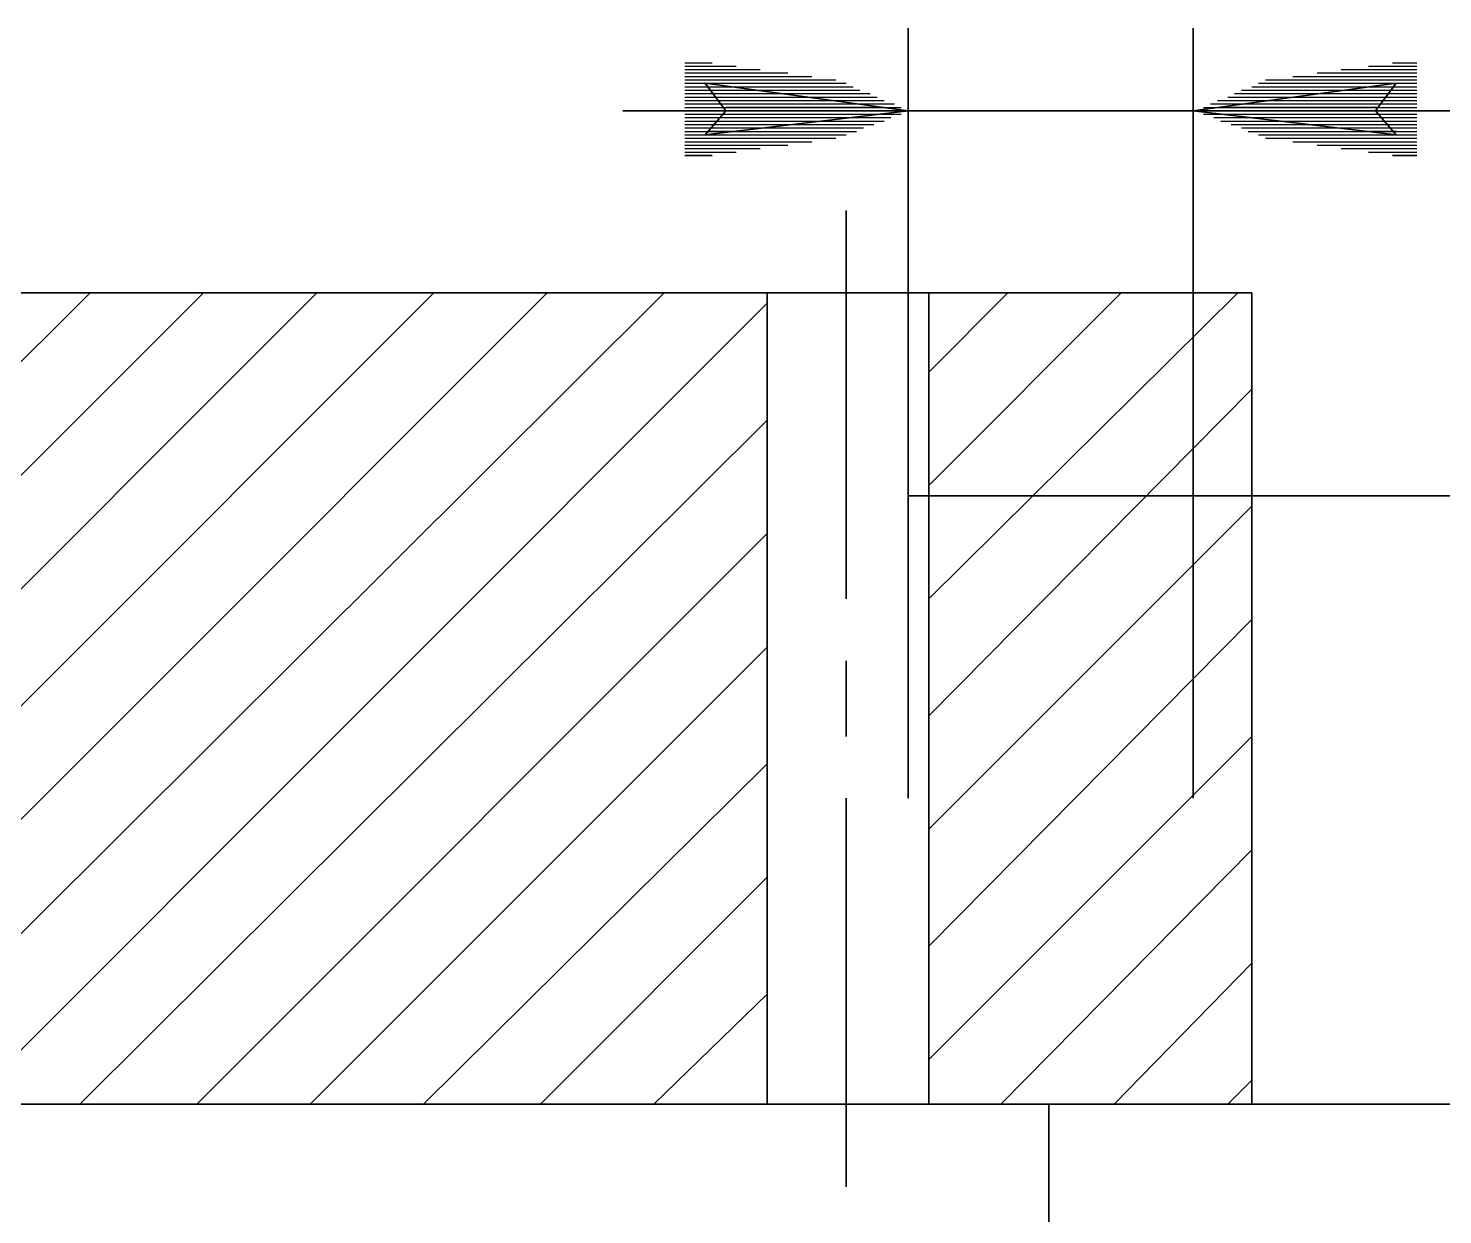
# Model space of a CAD drawing. Extents: x 1 to 210, y 1 to 298.
# Drawn here: x 146.39 to 181.23, y 153.06 to 182.29 of the extents above; entities that cross this region are included whole.
import ezdxf

# ---------------------------------------------------------------- set-up
doc = ezdxf.new("R2010")
doc.units = 0

msp = doc.modelspace()

# ---------------------------------------------------------------- linework, layer by layer
at = {"layer": 'P02838'}
msp.add_lwpolyline([(164.591999, 155.786658), (123.613331, 155.786658), (164.591999, 155.786658)], dxfattribs=at)
at = {"layer": 'P02839'}
msp.add_lwpolyline([(168.571332, 155.786658), (168.571332, 175.767997), (168.571332, 155.786658)], dxfattribs=at)
at = {"layer": 'P02842'}
msp.add_lwpolyline([(176.529998, 155.786658), (176.529998, 175.767997), (176.529998, 155.786658)], dxfattribs=at)
at = {"layer": 'P02843'}
msp.add_lwpolyline([(176.529998, 175.767997), (168.571332, 175.767997), (176.529998, 175.767997)], dxfattribs=at)
at = {"layer": 'P02847'}
msp.add_lwpolyline([(164.591999, 155.786658), (164.591999, 175.767997), (164.591999, 155.786658)], dxfattribs=at)
at = {"layer": 'P02848'}
msp.add_lwpolyline([(176.529998, 155.786658), (168.571332, 155.786658), (176.529998, 155.786658)], dxfattribs=at)
at = {"layer": 'P02849'}
msp.add_lwpolyline([(164.591999, 175.767997), (123.613331, 175.767997), (164.591999, 175.767997)], dxfattribs=at)
at = {"layer": 'P02851'}
msp.add_lwpolyline([(168.571332, 175.767997), (164.591999, 175.767997), (168.571332, 175.767997)], dxfattribs=at)
at = {"layer": 'P02854'}
msp.add_lwpolyline([(168.571332, 155.786658), (164.591999, 155.786658), (168.571332, 155.786658)], dxfattribs=at)
at = {"layer": 'P02860'}
msp.add_lwpolyline([(166.539329, 153.754665), (166.539329, 163.321997), (166.539329, 153.754665)], dxfattribs=at)
at = {"layer": 'P02861'}
msp.add_lwpolyline([(166.539329, 164.846), (166.539329, 166.708666), (166.539329, 164.846)], dxfattribs=at)
at = {"layer": 'P02862'}
msp.add_lwpolyline([(166.539329, 168.232658), (166.539329, 177.8), (166.539329, 168.232658)], dxfattribs=at)
at = {"layer": 'P02866'}
msp.add_lwpolyline([(175.937334, 155.786658), (176.529998, 156.379333), (175.937334, 155.786658)], dxfattribs=at)
at = {"layer": 'P02867'}
msp.add_lwpolyline([(173.143329, 155.786658), (176.529998, 159.25799), (173.143329, 155.786658)], dxfattribs=at)
at = {"layer": 'P02868'}
msp.add_lwpolyline([(170.349324, 155.786658), (176.529998, 162.051995), (170.349324, 155.786658)], dxfattribs=at)
at = {"layer": 'P02869'}
msp.add_lwpolyline([(168.571332, 156.887334), (176.529998, 164.846), (168.571332, 156.887334)], dxfattribs=at)
at = {"layer": 'P02870'}
msp.add_lwpolyline([(168.571332, 159.681328), (176.529998, 167.724657), (168.571332, 159.681328)], dxfattribs=at)
at = {"layer": 'P02871'}
msp.add_lwpolyline([(168.571332, 162.559996), (176.529998, 170.518661), (168.571332, 162.559996)], dxfattribs=at)
at = {"layer": 'P02872'}
msp.add_lwpolyline([(161.797994, 155.786658), (164.591999, 158.496), (161.797994, 155.786658)], dxfattribs=at)
at = {"layer": 'P02873'}
msp.add_lwpolyline([(159.004, 155.786658), (164.591999, 161.374657), (159.004, 155.786658)], dxfattribs=at)
at = {"layer": 'P02874'}
msp.add_lwpolyline([(168.571332, 165.354), (176.529998, 173.397329), (168.571332, 165.354)], dxfattribs=at)
at = {"layer": 'P02875'}
msp.add_lwpolyline([(168.571332, 168.232658), (176.191334, 175.767997), (168.571332, 168.232658)], dxfattribs=at)
at = {"layer": 'P02876'}
msp.add_lwpolyline([(156.125332, 155.786658), (164.591999, 164.168661), (156.125332, 155.786658)], dxfattribs=at)
at = {"layer": 'P02877'}
msp.add_lwpolyline([(153.331328, 155.786658), (164.591999, 167.047329), (153.331328, 155.786658)], dxfattribs=at)
at = {"layer": 'P02878'}
msp.add_lwpolyline([(168.571332, 171.026662), (173.312666, 175.767997), (168.571332, 171.026662)], dxfattribs=at)
at = {"layer": 'P02879'}
msp.add_lwpolyline([(168.571332, 173.820656), (170.518661, 175.767997), (168.571332, 173.820656)], dxfattribs=at)
at = {"layer": 'P02880'}
msp.add_lwpolyline([(150.537334, 155.786658), (164.591999, 169.841323), (150.537334, 155.786658)], dxfattribs=at)
at = {"layer": 'P02881'}
msp.add_lwpolyline([(147.658666, 155.786658), (164.591999, 172.635328), (147.658666, 155.786658)], dxfattribs=at)
at = {"layer": 'P02882'}
msp.add_lwpolyline([(144.864661, 155.786658), (164.591999, 175.513996), (144.864661, 155.786658)], dxfattribs=at)
at = {"layer": 'P02883'}
msp.add_lwpolyline([(141.985993, 155.786658), (162.051995, 175.767997), (141.985993, 155.786658)], dxfattribs=at)
at = {"layer": 'P02884'}
msp.add_lwpolyline([(139.191999, 155.786658), (159.173327, 175.767997), (139.191999, 155.786658)], dxfattribs=at)
at = {"layer": 'P02885'}
msp.add_lwpolyline([(136.397994, 155.786658), (156.379333, 175.767997), (136.397994, 155.786658)], dxfattribs=at)
at = {"layer": 'P02886'}
msp.add_lwpolyline([(133.519326, 155.786658), (153.500665, 175.767997), (133.519326, 155.786658)], dxfattribs=at)
at = {"layer": 'P02887'}
msp.add_lwpolyline([(130.725332, 155.786658), (150.70666, 175.767997), (130.725332, 155.786658)], dxfattribs=at)
at = {"layer": 'P02888'}
msp.add_lwpolyline([(127.846665, 155.786658), (147.912666, 175.767997), (127.846665, 155.786658)], dxfattribs=at)
at = {"layer": 'P02929'}
msp.add_lwpolyline([(175.937334, 155.786658), (176.529998, 156.379333), (175.937334, 155.786658)], dxfattribs=at)
at = {"layer": 'P02930'}
msp.add_lwpolyline([(173.143329, 155.786658), (176.529998, 159.25799), (173.143329, 155.786658)], dxfattribs=at)
at = {"layer": 'P02931'}
msp.add_lwpolyline([(170.349324, 155.786658), (176.529998, 162.051995), (170.349324, 155.786658)], dxfattribs=at)
at = {"layer": 'P02932'}
msp.add_lwpolyline([(168.571332, 156.887334), (176.529998, 164.846), (168.571332, 156.887334)], dxfattribs=at)
at = {"layer": 'P02933'}
msp.add_lwpolyline([(168.571332, 159.681328), (176.529998, 167.724657), (168.571332, 159.681328)], dxfattribs=at)
at = {"layer": 'P02934'}
msp.add_lwpolyline([(168.571332, 162.559996), (176.529998, 170.518661), (168.571332, 162.559996)], dxfattribs=at)
at = {"layer": 'P02935'}
msp.add_lwpolyline([(161.797994, 155.786658), (164.591999, 158.496), (161.797994, 155.786658)], dxfattribs=at)
at = {"layer": 'P02936'}
msp.add_lwpolyline([(159.004, 155.786658), (164.591999, 161.374657), (159.004, 155.786658)], dxfattribs=at)
at = {"layer": 'P02937'}
msp.add_lwpolyline([(168.571332, 165.354), (176.529998, 173.397329), (168.571332, 165.354)], dxfattribs=at)
at = {"layer": 'P02938'}
msp.add_lwpolyline([(168.571332, 168.232658), (176.191334, 175.767997), (168.571332, 168.232658)], dxfattribs=at)
at = {"layer": 'P02939'}
msp.add_lwpolyline([(156.125332, 155.786658), (164.591999, 164.168661), (156.125332, 155.786658)], dxfattribs=at)
at = {"layer": 'P02940'}
msp.add_lwpolyline([(153.331328, 155.786658), (164.591999, 167.047329), (153.331328, 155.786658)], dxfattribs=at)
at = {"layer": 'P02941'}
msp.add_lwpolyline([(168.571332, 171.026662), (173.312666, 175.767997), (168.571332, 171.026662)], dxfattribs=at)
at = {"layer": 'P02942'}
msp.add_lwpolyline([(168.571332, 173.820656), (170.518661, 175.767997), (168.571332, 173.820656)], dxfattribs=at)
at = {"layer": 'P02943'}
msp.add_lwpolyline([(150.537334, 155.786658), (164.591999, 169.841323), (150.537334, 155.786658)], dxfattribs=at)
at = {"layer": 'P02944'}
msp.add_lwpolyline([(147.658666, 155.786658), (164.591999, 172.635328), (147.658666, 155.786658)], dxfattribs=at)
at = {"layer": 'P02945'}
msp.add_lwpolyline([(144.864661, 155.786658), (164.591999, 175.513996), (144.864661, 155.786658)], dxfattribs=at)
at = {"layer": 'P02946'}
msp.add_lwpolyline([(141.985993, 155.786658), (162.051995, 175.767997), (141.985993, 155.786658)], dxfattribs=at)
at = {"layer": 'P02947'}
msp.add_lwpolyline([(139.191999, 155.786658), (159.173327, 175.767997), (139.191999, 155.786658)], dxfattribs=at)
at = {"layer": 'P02948'}
msp.add_lwpolyline([(136.397994, 155.786658), (156.379333, 175.767997), (136.397994, 155.786658)], dxfattribs=at)
at = {"layer": 'P02949'}
msp.add_lwpolyline([(133.519326, 155.786658), (153.500665, 175.767997), (133.519326, 155.786658)], dxfattribs=at)
at = {"layer": 'P02950'}
msp.add_lwpolyline([(130.725332, 155.786658), (150.70666, 175.767997), (130.725332, 155.786658)], dxfattribs=at)
at = {"layer": 'P02951'}
msp.add_lwpolyline([(127.846665, 155.786658), (147.912666, 175.767997), (127.846665, 155.786658)], dxfattribs=at)
at = {"layer": 'P02993'}
msp.add_lwpolyline([(168.063331, 155.786658), (203.2, 155.786658), (168.063331, 155.786658)], dxfattribs=at)
at = {"layer": 'P02994'}
msp.add_lwpolyline([(168.063331, 170.772662), (203.2, 170.772662), (168.063331, 170.772662)], dxfattribs=at)
at = {"layer": 'P02996'}
msp.add_lwpolyline([(171.534663, 155.786658), (171.534663, 126.746), (171.534663, 155.786658)], dxfattribs=at)
at = {"layer": 'P02997'}
msp.add_lwpolyline([(168.063331, 163.321997), (168.063331, 182.287323), (168.063331, 163.321997)], dxfattribs=at)
at = {"layer": 'P02998'}
msp.add_lwpolyline([(175.090658, 180.25533), (180.085993, 180.25533), (175.090658, 180.25533)], dxfattribs=at)
at = {"layer": 'P02999'}
msp.add_lwpolyline([(175.090658, 163.321997), (175.090658, 182.287323), (175.090658, 163.321997)], dxfattribs=at)
at = {"layer": 'P03000'}
msp.add_lwpolyline([(180.00133, 180.25533), (192.193329, 180.25533), (180.00133, 180.25533)], dxfattribs=at)
at = {"layer": 'P03888'}
msp.add_lwpolyline([(162.559996, 181.440658), (163.237334, 181.440658)], dxfattribs=at)
at = {"layer": 'P03889'}
msp.add_lwpolyline([(162.559996, 181.355995), (163.829998, 181.355995)], dxfattribs=at)
at = {"layer": 'P03890'}
msp.add_lwpolyline([(162.559996, 181.271332), (164.422662, 181.271332)], dxfattribs=at)
at = {"layer": 'P03891'}
msp.add_lwpolyline([(162.559996, 181.186658), (165.1, 181.186658)], dxfattribs=at)
at = {"layer": 'P03892'}
msp.add_lwpolyline([(162.559996, 181.101995), (165.692664, 181.101995)], dxfattribs=at)
at = {"layer": 'P03893'}
msp.add_lwpolyline([(162.559996, 181.017332), (166.285328, 181.017332)], dxfattribs=at)
at = {"layer": 'P03894'}
msp.add_lwpolyline([(162.559996, 180.932658), (166.539329, 180.932658)], dxfattribs=at)
at = {"layer": 'P03895'}
msp.add_lwpolyline([(162.559996, 180.847994), (166.708666, 180.847994)], dxfattribs=at)
at = {"layer": 'P03896'}
msp.add_lwpolyline([(162.559996, 180.763331), (166.877992, 180.763331)], dxfattribs=at)
at = {"layer": 'P03897'}
msp.add_lwpolyline([(162.559996, 180.678657), (167.131993, 180.678657)], dxfattribs=at)
at = {"layer": 'P03898'}
msp.add_lwpolyline([(162.559996, 180.593994), (167.30133, 180.593994)], dxfattribs=at)
at = {"layer": 'P03899'}
msp.add_lwpolyline([(162.559996, 180.509331), (167.470667, 180.509331)], dxfattribs=at)
at = {"layer": 'P03900'}
msp.add_lwpolyline([(162.559996, 180.424657), (167.724668, 180.424657)], dxfattribs=at)
at = {"layer": 'P03901'}
msp.add_lwpolyline([(162.559996, 180.339994), (167.893994, 180.339994)], dxfattribs=at)
at = {"layer": 'P03902'}
msp.add_lwpolyline([(162.559996, 180.25533), (168.063331, 180.25533)], dxfattribs=at)
at = {"layer": 'P03903'}
msp.add_lwpolyline([(162.559996, 180.170656), (167.893994, 180.170656)], dxfattribs=at)
at = {"layer": 'P03904'}
msp.add_lwpolyline([(162.559996, 180.085993), (167.639994, 180.085993)], dxfattribs=at)
at = {"layer": 'P03905'}
msp.add_lwpolyline([(162.559996, 180.00133), (167.470667, 180.00133)], dxfattribs=at)
at = {"layer": 'P03906'}
msp.add_lwpolyline([(162.559996, 179.916667), (167.216667, 179.916667)], dxfattribs=at)
at = {"layer": 'P03907'}
msp.add_lwpolyline([(162.559996, 179.831993), (166.962666, 179.831993)], dxfattribs=at)
at = {"layer": 'P03908'}
msp.add_lwpolyline([(162.559996, 179.747329), (166.793329, 179.747329)], dxfattribs=at)
at = {"layer": 'P03909'}
msp.add_lwpolyline([(162.559996, 179.662666), (166.539329, 179.662666)], dxfattribs=at)
at = {"layer": 'P03910'}
msp.add_lwpolyline([(162.559996, 179.577992), (166.285328, 179.577992)], dxfattribs=at)
at = {"layer": 'P03911'}
msp.add_lwpolyline([(162.559996, 179.493329), (165.692664, 179.493329)], dxfattribs=at)
at = {"layer": 'P03912'}
msp.add_lwpolyline([(162.559996, 179.408666), (165.1, 179.408666)], dxfattribs=at)
at = {"layer": 'P03913'}
msp.add_lwpolyline([(162.559996, 179.323992), (164.422662, 179.323992)], dxfattribs=at)
at = {"layer": 'P03914'}
msp.add_lwpolyline([(162.559996, 179.239329), (163.829998, 179.239329)], dxfattribs=at)
at = {"layer": 'P03915'}
msp.add_lwpolyline([(162.559996, 179.154665), (163.237334, 179.154665), (162.559996, 179.154665)], dxfattribs=at)
at = {"layer": 'P03916'}
msp.add_lwpolyline([(168.063331, 180.25533), (163.067997, 180.932658), (168.063331, 180.25533)], dxfattribs=at)
at = {"layer": 'P03917'}
msp.add_lwpolyline([(163.067997, 180.932658), (163.575997, 180.25533), (163.067997, 180.932658)], dxfattribs=at)
at = {"layer": 'P03918'}
msp.add_lwpolyline([(163.575997, 180.25533), (163.067997, 179.662666), (163.575997, 180.25533)], dxfattribs=at)
at = {"layer": 'P03919'}
msp.add_lwpolyline([(163.067997, 179.662666), (168.063331, 180.25533), (163.067997, 179.662666)], dxfattribs=at)
at = {"layer": 'P03920'}
msp.add_lwpolyline([(168.063331, 180.25533), (161.035993, 180.25533), (168.063331, 180.25533)], dxfattribs=at)
at = {"layer": 'P03921'}
msp.add_lwpolyline([(163.15266, 180.847994), (163.745335, 180.847994)], dxfattribs=at)
at = {"layer": 'P03922'}
msp.add_lwpolyline([(163.237334, 180.763331), (164.337999, 180.763331)], dxfattribs=at)
at = {"layer": 'P03923'}
msp.add_lwpolyline([(163.321997, 180.678657), (165.015326, 180.678657)], dxfattribs=at)
at = {"layer": 'P03924'}
msp.add_lwpolyline([(163.321997, 180.593994), (165.608001, 180.593994)], dxfattribs=at)
at = {"layer": 'P03925'}
msp.add_lwpolyline([(163.40666, 180.509331), (166.200665, 180.509331)], dxfattribs=at)
at = {"layer": 'P03926'}
msp.add_lwpolyline([(163.491334, 180.424657), (166.877992, 180.424657)], dxfattribs=at)
at = {"layer": 'P03927'}
msp.add_lwpolyline([(163.575997, 180.339994), (167.470667, 180.339994), (163.575997, 180.339994)], dxfattribs=at)
at = {"layer": 'P03928'}
msp.add_lwpolyline([(163.575997, 180.25533), (168.063331, 180.25533)], dxfattribs=at)
at = {"layer": 'P03929'}
msp.add_lwpolyline([(163.575997, 180.170656), (167.385993, 180.170656)], dxfattribs=at)
at = {"layer": 'P03930'}
msp.add_lwpolyline([(163.491334, 180.085993), (166.708666, 180.085993)], dxfattribs=at)
at = {"layer": 'P03931'}
msp.add_lwpolyline([(163.40666, 180.00133), (165.946665, 180.00133)], dxfattribs=at)
at = {"layer": 'P03932'}
msp.add_lwpolyline([(163.321997, 179.916667), (165.269326, 179.916667)], dxfattribs=at)
at = {"layer": 'P03933'}
msp.add_lwpolyline([(163.237334, 179.831993), (164.507325, 179.831993)], dxfattribs=at)
at = {"layer": 'P03934'}
msp.add_lwpolyline([(163.15266, 179.747329), (163.829998, 179.747329), (163.15266, 179.747329)], dxfattribs=at)
at = {"layer": 'P03935'}
msp.add_lwpolyline([(180.00133, 181.440658), (180.593994, 181.440658)], dxfattribs=at)
at = {"layer": 'P03936'}
msp.add_lwpolyline([(179.408666, 181.355995), (180.593994, 181.355995)], dxfattribs=at)
at = {"layer": 'P03937'}
msp.add_lwpolyline([(178.731328, 181.271332), (180.593994, 181.271332)], dxfattribs=at)
at = {"layer": 'P03938'}
msp.add_lwpolyline([(178.138664, 181.186658), (180.593994, 181.186658)], dxfattribs=at)
at = {"layer": 'P03939'}
msp.add_lwpolyline([(177.546, 181.101995), (180.593994, 181.101995)], dxfattribs=at)
at = {"layer": 'P03940'}
msp.add_lwpolyline([(176.868661, 181.017332), (180.593994, 181.017332)], dxfattribs=at)
at = {"layer": 'P03941'}
msp.add_lwpolyline([(176.699324, 180.932658), (180.593994, 180.932658)], dxfattribs=at)
at = {"layer": 'P03942'}
msp.add_lwpolyline([(176.529998, 180.847994), (180.593994, 180.847994)], dxfattribs=at)
at = {"layer": 'P03943'}
msp.add_lwpolyline([(176.275997, 180.763331), (180.593994, 180.763331)], dxfattribs=at)
at = {"layer": 'P03944'}
msp.add_lwpolyline([(176.10666, 180.678657), (180.593994, 180.678657)], dxfattribs=at)
at = {"layer": 'P03945'}
msp.add_lwpolyline([(175.937334, 180.593994), (180.593994, 180.593994)], dxfattribs=at)
at = {"layer": 'P03946'}
msp.add_lwpolyline([(175.683333, 180.509331), (180.593994, 180.509331)], dxfattribs=at)
at = {"layer": 'P03947'}
msp.add_lwpolyline([(175.513996, 180.424657), (180.593994, 180.424657)], dxfattribs=at)
at = {"layer": 'P03948'}
msp.add_lwpolyline([(175.344659, 180.339994), (180.593994, 180.339994)], dxfattribs=at)
at = {"layer": 'P03949'}
msp.add_lwpolyline([(175.090658, 180.25533), (180.593994, 180.25533)], dxfattribs=at)
at = {"layer": 'P03950'}
msp.add_lwpolyline([(175.344659, 180.170656), (180.593994, 180.170656)], dxfattribs=at)
at = {"layer": 'P03951'}
msp.add_lwpolyline([(175.598659, 180.085993), (180.593994, 180.085993)], dxfattribs=at)
at = {"layer": 'P03952'}
msp.add_lwpolyline([(175.767997, 180.00133), (180.593994, 180.00133)], dxfattribs=at)
at = {"layer": 'P03953'}
msp.add_lwpolyline([(176.021997, 179.916667), (180.593994, 179.916667)], dxfattribs=at)
at = {"layer": 'P03954'}
msp.add_lwpolyline([(176.275997, 179.831993), (180.593994, 179.831993)], dxfattribs=at)
at = {"layer": 'P03955'}
msp.add_lwpolyline([(176.445335, 179.747329), (180.593994, 179.747329)], dxfattribs=at)
at = {"layer": 'P03956'}
msp.add_lwpolyline([(176.699324, 179.662666), (180.593994, 179.662666)], dxfattribs=at)
at = {"layer": 'P03957'}
msp.add_lwpolyline([(176.868661, 179.577992), (180.593994, 179.577992)], dxfattribs=at)
at = {"layer": 'P03958'}
msp.add_lwpolyline([(177.546, 179.493329), (180.593994, 179.493329)], dxfattribs=at)
at = {"layer": 'P03959'}
msp.add_lwpolyline([(178.138664, 179.408666), (180.593994, 179.408666)], dxfattribs=at)
at = {"layer": 'P03960'}
msp.add_lwpolyline([(178.731328, 179.323992), (180.593994, 179.323992)], dxfattribs=at)
at = {"layer": 'P03961'}
msp.add_lwpolyline([(179.408666, 179.239329), (180.593994, 179.239329)], dxfattribs=at)
at = {"layer": 'P03962'}
msp.add_lwpolyline([(180.00133, 179.154665), (180.593994, 179.154665), (180.00133, 179.154665)], dxfattribs=at)
at = {"layer": 'P03963'}
msp.add_lwpolyline([(175.090658, 180.25533), (180.085993, 179.662666), (175.090658, 180.25533)], dxfattribs=at)
at = {"layer": 'P03964'}
msp.add_lwpolyline([(180.085993, 179.662666), (179.577992, 180.25533), (180.085993, 179.662666)], dxfattribs=at)
at = {"layer": 'P03965'}
msp.add_lwpolyline([(179.577992, 180.25533), (180.085993, 180.932658), (179.577992, 180.25533)], dxfattribs=at)
at = {"layer": 'P03966'}
msp.add_lwpolyline([(180.085993, 180.932658), (175.090658, 180.25533), (180.085993, 180.932658)], dxfattribs=at)
at = {"layer": 'P03967'}
msp.add_lwpolyline([(175.090658, 180.25533), (182.033333, 180.25533), (175.090658, 180.25533)], dxfattribs=at)
at = {"layer": 'P03968'}
msp.add_lwpolyline([(175.090658, 180.25533), (179.577992, 180.25533)], dxfattribs=at)
at = {"layer": 'P03969'}
msp.add_lwpolyline([(175.85266, 180.170656), (179.662666, 180.170656)], dxfattribs=at)
at = {"layer": 'P03970'}
msp.add_lwpolyline([(176.529998, 180.085993), (179.747329, 180.085993)], dxfattribs=at)
at = {"layer": 'P03971'}
msp.add_lwpolyline([(177.291999, 180.00133), (179.831993, 180.00133)], dxfattribs=at)
at = {"layer": 'P03972'}
msp.add_lwpolyline([(177.969326, 179.916667), (179.916667, 179.916667)], dxfattribs=at)
at = {"layer": 'P03973'}
msp.add_lwpolyline([(178.731328, 179.831993), (180.00133, 179.831993)], dxfattribs=at)
at = {"layer": 'P03974'}
msp.add_lwpolyline([(179.408666, 179.747329), (180.085993, 179.747329), (179.408666, 179.747329)], dxfattribs=at)
at = {"layer": 'P03975'}
msp.add_lwpolyline([(179.493329, 180.847994), (180.085993, 180.847994)], dxfattribs=at)
at = {"layer": 'P03976'}
msp.add_lwpolyline([(178.900665, 180.763331), (180.00133, 180.763331)], dxfattribs=at)
at = {"layer": 'P03977'}
msp.add_lwpolyline([(178.223327, 180.678657), (179.916667, 180.678657)], dxfattribs=at)
at = {"layer": 'P03978'}
msp.add_lwpolyline([(177.630663, 180.593994), (179.831993, 180.593994)], dxfattribs=at)
at = {"layer": 'P03979'}
msp.add_lwpolyline([(177.037999, 180.509331), (179.831993, 180.509331)], dxfattribs=at)
at = {"layer": 'P03980'}
msp.add_lwpolyline([(176.360661, 180.424657), (179.747329, 180.424657)], dxfattribs=at)
at = {"layer": 'P03981'}
msp.add_lwpolyline([(175.767997, 180.339994), (179.662666, 180.339994), (175.767997, 180.339994)], dxfattribs=at)
at = {"layer": 'P03982'}
msp.add_lwpolyline([(168.063331, 180.25533), (175.090658, 180.25533), (168.063331, 180.25533)], dxfattribs=at)

doc.saveas('drawing.dxf')
